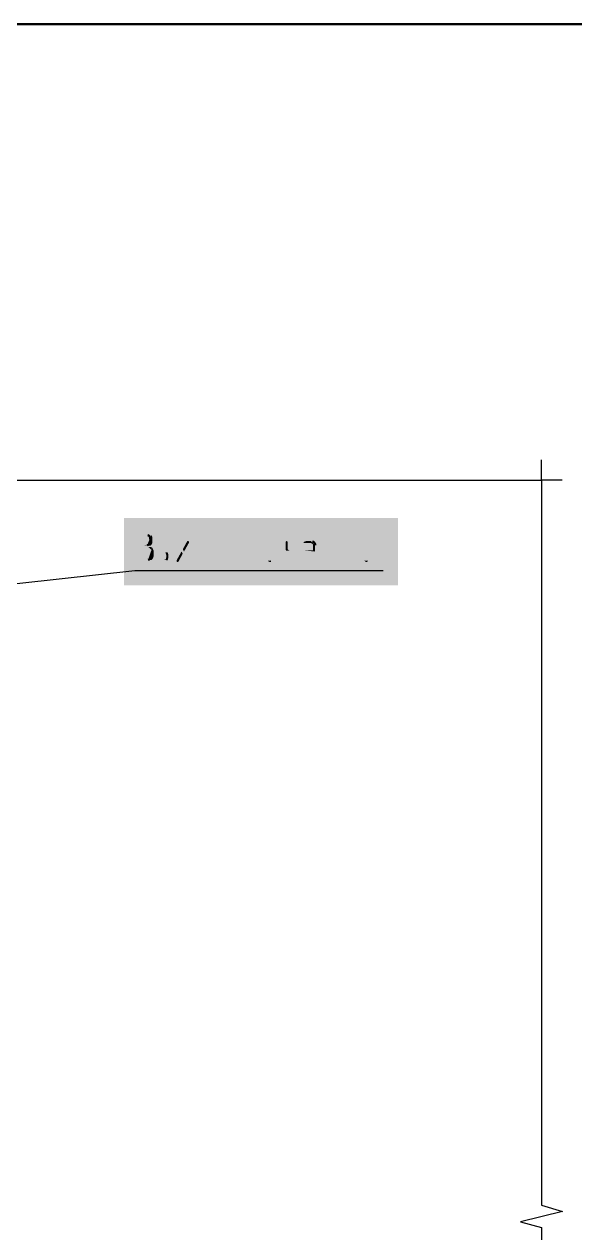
# Model space of a CAD drawing. Header units: millimetres. Extents: x -211 to 10565, y -2293 to 2244.
# Drawn here: x 4837.4 to 4902.7, y 117.7 to 261.1 of the extents above; entities that cross this region are included whole.
import ezdxf

# ---------------------------------------------------------------- set-up
doc = ezdxf.new("R2010")
doc.units = ezdxf.units.MM
doc.layers.add('PDF _Геометрия', color=7, linetype='Continuous')
doc.layers.add('PDF _Сплошная заливка', color=7, linetype='Continuous')

msp = doc.modelspace()

# ---------------------------------------------------------------- hatches: boundary and pattern name
at = {"layer": 'PDF _Сплошная заливка', "transparency": 33554559}
for points in [[(4851.87, 200.79), (4851.11, 200.79), (4851.02, 200.75), (4851, 200.67), (4851, 197.41), (4851.05, 197.32), (4851.13, 197.3), (4852.08, 197.3), (4852.17, 197.32), (4852.25, 197.35), (4852.34, 197.41), (4852.42, 197.45), (4852.51, 197.54), (4851.26, 197.56), (4851.26, 199.04), (4852, 199.04), (4852.51, 199.1), (4852.42, 199.17), (4852.34, 199.21), (4852.36, 199.23), (4851.26, 199.29), (4851.26, 200.54), (4851.87, 200.54), (4852.4, 200.56), (4852.34, 200.63), (4852.25, 200.69), (4852.17, 200.73), (4852.06, 200.77), (4851.98, 200.77)], [(4853.37, 199.8), (4853.29, 199.76), (4853.25, 199.67), (4853.25, 197.41), (4853.29, 197.32), (4853.37, 197.3), (4854.09, 197.3), (4854.26, 197.39), (4854.35, 197.45), (4854.41, 197.52), (4853.5, 197.56), (4853.5, 198.42), (4853.99, 198.42), (4854.41, 198.45), (4854.35, 198.53), (4854.26, 198.59), (4854.18, 198.64), (4854.09, 198.66), (4853.99, 198.68), (4853.5, 198.68), (4853.5, 199.67), (4853.46, 199.76)], [(4854.85, 199.8), (4854.77, 199.76), (4854.73, 199.67), (4854.73, 197.41), (4854.77, 197.32), (4854.85, 197.3), (4854.94, 197.32), (4854.96, 197.35), (4854.98, 197.43), (4854.98, 199.67), (4854.94, 199.76)], [(4855.59, 199.8), (4855.49, 199.76), (4855.47, 199.67), (4855.47, 199.61), (4856.06, 198.55), (4856.21, 198.3), (4856.72, 197.37), (4856.74, 197.35), (4856.82, 197.3), (4856.93, 197.35), (4856.95, 197.43), (4856.95, 197.49), (4856.36, 198.55), (4856.21, 198.81), (4855.7, 199.74), (4855.68, 199.76)], [(4856.82, 199.8), (4856.76, 199.78), (4856.72, 199.74), (4856.21, 198.81), (4856.36, 198.55), (4856.95, 199.61), (4856.95, 199.67), (4856.93, 199.76)], [(4857.54, 199.57), (4857.46, 199.4), (4857.46, 197.71), (4857.48, 197.62), (4857.54, 197.52), (4857.94, 197.56), (4857.86, 197.58), (4857.77, 197.62), (4857.71, 197.71), (4857.71, 199.4), (4857.77, 199.46), (4857.86, 199.53), (4857.94, 199.55), (4858.45, 199.55)], [(4858.45, 199.8), (4857.94, 199.8), (4857.84, 199.78), (4857.75, 199.76), (4857.67, 199.72), (4857.58, 199.63), (4857.54, 199.57), (4858.45, 199.55), (4858.54, 199.53), (4858.62, 199.46), (4858.68, 199.4), (4858.71, 199.29), (4858.71, 197.81), (4858.68, 197.71), (4858.62, 197.62), (4858.54, 197.58), (4858.45, 197.56), (4857.94, 197.56), (4857.54, 197.52), (4857.67, 197.39), (4857.84, 197.3), (4858.54, 197.3), (4858.64, 197.35), (4858.73, 197.39), (4858.81, 197.45), (4858.85, 197.52), (4858.92, 197.6), (4858.94, 197.71), (4858.94, 199.4), (4858.92, 199.48), (4858.87, 199.57), (4858.81, 199.65), (4858.73, 199.72), (4858.64, 199.76), (4858.56, 199.78)], [(4860.46, 200.79), (4859.57, 200.79), (4859.49, 200.75), (4859.47, 200.67), (4859.49, 200.58), (4859.59, 200.54), (4860.46, 200.54), (4860.55, 200.52), (4860.63, 200.48), (4860.69, 200.39), (4860.72, 200.29), (4860.72, 199.8), (4859.95, 199.8), (4859.87, 199.78), (4859.76, 199.76), (4859.68, 199.72), (4859.62, 199.65), (4859.55, 199.57), (4860.72, 199.55), (4860.72, 197.81), (4860.69, 197.71), (4860.63, 197.62), (4860.55, 197.58), (4860.46, 197.56), (4859.95, 197.56), (4859.55, 197.54), (4859.62, 197.45), (4859.68, 197.39), (4859.76, 197.35), (4859.87, 197.3), (4860.57, 197.3), (4860.74, 197.39), (4860.82, 197.45), (4860.86, 197.52), (4860.93, 197.6), (4860.95, 197.71), (4860.95, 200.39), (4860.93, 200.48), (4860.88, 200.56), (4860.74, 200.71), (4860.65, 200.75), (4860.55, 200.77)], [(4859.55, 199.57), (4859.47, 199.4), (4859.47, 197.71), (4859.49, 197.62), (4859.55, 197.54), (4859.95, 197.56), (4859.87, 197.58), (4859.78, 197.62), (4859.72, 197.71), (4859.72, 199.4), (4859.78, 199.46), (4859.87, 199.53), (4859.95, 199.55), (4860.72, 199.55)], [(4863.06, 199.8), (4862.98, 199.76), (4862.94, 199.67), (4862.94, 197.43), (4862.98, 197.32), (4863.06, 197.3), (4863.15, 197.32), (4863.15, 197.35), (4863.19, 197.43), (4863.19, 198.42), (4864.19, 198.42), (4863.19, 198.68), (4863.19, 199.67), (4863.15, 199.76)], [(4864.29, 199.8), (4864.21, 199.76), (4864.19, 199.67), (4864.19, 198.68), (4863.19, 198.68), (4864.19, 198.42), (4864.19, 197.43), (4864.21, 197.32), (4864.29, 197.3), (4864.4, 197.32), (4864.4, 197.35), (4864.42, 197.43), (4864.42, 199.67), (4864.38, 199.76)], [(4865.03, 199.57), (4864.95, 199.4), (4864.95, 197.71), (4864.97, 197.62), (4865.03, 197.52), (4865.16, 197.39), (4865.33, 197.3), (4865.96, 197.3), (4866.07, 197.32), (4866.15, 197.35), (4866.24, 197.41), (4866.3, 197.47), (4866.68, 197.49), (4866.6, 197.54), (4865.43, 197.56), (4865.35, 197.58), (4865.27, 197.62), (4865.2, 197.71), (4865.2, 199.4), (4865.27, 199.46), (4865.35, 199.53), (4865.43, 199.55), (4866.2, 199.55)], [(4866.3, 199.8), (4865.43, 199.8), (4865.33, 199.78), (4865.24, 199.76), (4865.16, 199.72), (4865.07, 199.63), (4865.03, 199.57), (4866.2, 199.55), (4866.2, 197.81), (4866.17, 197.71), (4866.11, 197.62), (4866.03, 197.58), (4865.94, 197.56), (4865.43, 197.56), (4866.6, 197.54), (4866.56, 197.58), (4866.47, 197.64), (4866.45, 197.71), (4866.43, 197.81), (4866.43, 199.69), (4866.41, 199.76)], [(4868.54, 199.8), (4868.46, 199.76), (4868.42, 199.67), (4868.42, 198.83), (4868.44, 198.72), (4868.5, 198.64), (4868.9, 198.68), (4868.82, 198.7), (4868.74, 198.74), (4868.67, 198.83), (4868.67, 199.67), (4868.63, 199.76)], [(4869.77, 199.8), (4869.69, 199.76), (4869.67, 199.67), (4869.67, 198.68), (4868.9, 198.68), (4868.5, 198.64), (4868.63, 198.51), (4868.71, 198.47), (4868.8, 198.42), (4869.67, 198.42), (4869.67, 197.41), (4869.69, 197.32), (4869.77, 197.3), (4869.88, 197.32), (4869.88, 197.35), (4869.9, 197.43), (4869.9, 199.67), (4869.86, 199.76)], [(4870.51, 199.57), (4870.43, 199.4), (4870.43, 197.71), (4870.45, 197.6), (4870.51, 197.52), (4870.64, 197.39), (4870.72, 197.35), (4870.83, 197.3), (4871.8, 197.3), (4871.89, 197.35), (4871.91, 197.43), (4871.87, 197.52), (4871.78, 197.56), (4870.91, 197.56), (4870.83, 197.58), (4870.75, 197.62), (4870.68, 197.71), (4870.68, 198.42), (4871.82, 198.42), (4871.89, 198.47), (4871.91, 198.55), (4870.68, 198.68), (4870.68, 199.4), (4870.75, 199.46), (4870.83, 199.53), (4870.91, 199.55), (4871.42, 199.55)], [(4873.41, 199.8), (4872.52, 199.8), (4872.44, 199.76), (4872.42, 199.67), (4872.42, 196.44), (4872.46, 196.35), (4872.54, 196.31), (4872.63, 196.35), (4872.67, 196.44), (4872.67, 197.3), (4873.52, 197.3), (4873.69, 197.39), (4873.77, 197.45), (4873.81, 197.52), (4872.67, 197.56), (4872.67, 199.55), (4873.41, 199.55), (4873.81, 199.57), (4873.75, 199.65), (4873.69, 199.72), (4873.6, 199.76), (4873.52, 199.78)], [(4873.81, 199.57), (4873.41, 199.55), (4873.5, 199.53), (4873.58, 199.46), (4873.64, 199.4), (4873.67, 199.29), (4873.67, 197.81), (4873.64, 197.71), (4873.58, 197.62), (4873.5, 197.58), (4873.41, 197.56), (4872.67, 197.56), (4873.81, 197.52), (4873.88, 197.6), (4873.9, 197.71), (4873.9, 199.4), (4873.88, 199.48)], [(4875.4, 200.79), (4874.51, 200.79), (4874.43, 200.75), (4874.41, 200.67), (4874.43, 200.58), (4874.53, 200.54), (4875.4, 200.54), (4875.49, 200.52), (4875.57, 200.48), (4875.63, 200.39), (4875.65, 200.29), (4875.65, 199.8), (4874.89, 199.8), (4874.81, 199.78), (4874.7, 199.76), (4874.62, 199.72), (4874.55, 199.65), (4874.49, 199.57), (4875.65, 199.55), (4875.65, 197.81), (4875.63, 197.71), (4875.57, 197.62), (4875.49, 197.58), (4875.4, 197.56), (4874.89, 197.56), (4874.49, 197.54), (4874.55, 197.45), (4874.62, 197.39), (4874.7, 197.35), (4874.81, 197.3), (4875.51, 197.3), (4875.68, 197.39), (4875.76, 197.45), (4875.8, 197.52), (4875.87, 197.6), (4875.89, 197.71), (4875.89, 200.39), (4875.87, 200.48), (4875.82, 200.56), (4875.68, 200.71), (4875.59, 200.75), (4875.49, 200.77)], [(4874.49, 199.57), (4874.41, 199.4), (4874.41, 197.71), (4874.43, 197.62), (4874.49, 197.54), (4874.89, 197.56), (4874.81, 197.58), (4874.72, 197.62), (4874.66, 197.71), (4874.66, 199.4), (4874.72, 199.46), (4874.81, 199.53), (4874.89, 199.55), (4875.65, 199.55)], [(4876.48, 199.57), (4876.4, 199.4), (4876.4, 197.71), (4876.42, 197.62), (4876.48, 197.52), (4876.61, 197.39), (4876.78, 197.3), (4877.41, 197.3), (4877.52, 197.32), (4877.6, 197.35), (4877.69, 197.41), (4877.75, 197.47), (4878.13, 197.49), (4878.05, 197.54), (4876.88, 197.56), (4876.8, 197.58), (4876.71, 197.62), (4876.65, 197.71), (4876.65, 199.4), (4876.71, 199.46), (4876.8, 199.53), (4876.88, 199.55), (4877.64, 199.55)], [(4877.75, 199.8), (4876.88, 199.8), (4876.78, 199.78), (4876.69, 199.76), (4876.61, 199.72), (4876.52, 199.63), (4876.48, 199.57), (4877.64, 199.55), (4877.64, 197.81), (4877.62, 197.71), (4877.56, 197.62), (4877.47, 197.58), (4877.39, 197.56), (4876.88, 197.56), (4878.05, 197.54), (4878, 197.58), (4877.92, 197.64), (4877.9, 197.71), (4877.88, 197.81), (4877.88, 199.69), (4877.86, 199.76)], [(4878.51, 199.8), (4878.43, 199.76), (4878.38, 199.67), (4878.38, 197.41), (4878.43, 197.32), (4878.51, 197.3), (4878.6, 197.32), (4878.6, 197.35), (4878.64, 197.43), (4878.64, 198.23), (4878.89, 198.53), (4878.64, 198.62), (4878.64, 199.67), (4878.6, 199.76)], [(4879.76, 199.8), (4879.74, 199.8), (4879.65, 199.76), (4878.64, 198.62), (4878.89, 198.53), (4879.65, 197.37), (4879.7, 197.32), (4879.74, 197.3), (4879.84, 197.35), (4879.87, 197.43), (4879.87, 197.49), (4879.08, 198.74), (4879.84, 199.59), (4879.89, 199.67), (4879.84, 199.76)], [(4854.41, 198.45), (4853.99, 198.42), (4854.09, 198.4), (4854.16, 198.36), (4854.22, 198.28), (4854.24, 198.17), (4854.24, 197.81), (4854.22, 197.71), (4854.16, 197.62), (4854.09, 197.58), (4853.99, 197.56), (4853.5, 197.56), (4854.41, 197.52), (4854.45, 197.6), (4854.49, 197.81), (4854.49, 198.17), (4854.47, 198.28), (4854.45, 198.36)], [(4856.06, 198.55), (4855.47, 197.49), (4855.47, 197.43), (4855.49, 197.35), (4855.59, 197.3), (4855.66, 197.32), (4855.7, 197.37), (4856.21, 198.3)], [(4866.68, 197.49), (4866.3, 197.47), (4866.41, 197.37), (4866.45, 197.35), (4866.53, 197.3), (4866.58, 197.3), (4866.66, 197.32), (4866.7, 197.43)], [(4878.13, 197.49), (4877.75, 197.47), (4877.86, 197.37), (4877.9, 197.35), (4877.98, 197.3), (4878.02, 197.3), (4878.11, 197.32), (4878.15, 197.43)]]:
    msp.add_hatch(color=256, dxfattribs=at).paths.add_polyline_path(points)
h = msp.add_hatch(color=256, dxfattribs=at)
h.paths.add_polyline_path([(4852.4, 200.56), (4851.87, 200.54), (4851.98, 200.54), (4852.06, 200.5)], flags=0)
h.paths.add_polyline_path([(4852.36, 200.03), (4852.36, 199.69)], flags=0)
h.paths.add_polyline_path([(4851.98, 199.29), (4851.26, 199.29), (4852.36, 199.23), (4852.44, 199.31), (4852.51, 199.4), (4852.55, 199.46), (4852.57, 199.5), (4852.59, 199.59), (4852.61, 199.69), (4852.61, 200.2), (4852.57, 200.33), (4852.53, 200.41), (4852.46, 200.5)], flags=0)
h = msp.add_hatch(color=256, dxfattribs=at)
h.paths.add_polyline_path([(4871.42, 199.8), (4870.91, 199.8), (4870.81, 199.78), (4870.72, 199.76), (4870.64, 199.72), (4870.56, 199.63), (4870.51, 199.57), (4871.42, 199.55), (4871.51, 199.53), (4871.59, 199.46), (4871.66, 199.4), (4871.68, 199.29), (4871.68, 198.68), (4870.68, 198.68), (4871.91, 198.55), (4871.91, 199.29)], flags=0)
h.paths.add_polyline_path([(4871.61, 199.76), (4871.53, 199.78)], flags=0)
h = msp.add_hatch(color=256, dxfattribs=at)
h.paths.add_polyline_path([(4852.51, 199.1), (4852, 199.04), (4852.08, 199.04), (4852.17, 199.02), (4852.27, 198.95), (4852.34, 198.89), (4852.4, 198.83), (4852.46, 198.74), (4852.48, 198.64), (4852.48, 197.94)], flags=0)
h.paths.add_polyline_path([(4852.1, 197.56), (4851.26, 197.56), (4852.51, 197.54), (4852.57, 197.6), (4852.63, 197.68), (4852.72, 197.85), (4852.74, 197.96), (4852.74, 198.66), (4852.72, 198.74), (4852.67, 198.85), (4852.63, 198.93), (4852.57, 199.02)], flags=0)

# ---------------------------------------------------------------- linework, layer by layer
at = {"layer": 'PDF _Геометрия', "lineweight": 50}
msp.add_lwpolyline([(4549.19, -25.77), (4549.19, 261.14), (4944.26, 261.14), (4944.26, -25.77)], close=True, dxfattribs=at)
at = {"layer": 'PDF _Геометрия', "lineweight": 25}
for points in [[(4901.22, 207.02), (4898.78, 207.02), (4898.78, 209.45)], [(4826.61, 207.02), (4898.78, 207.02), (4898.78, 120.96), (4901.28, 120.22), (4896.29, 118.99), (4898.78, 118.31), (4898.78, 32.19), (4826.61, 32.19), (4825.89, 29.69), (4824.66, 34.71), (4823.98, 32.19), (4751.76, 32.19), (4751.76, 118.31), (4749.24, 118.99), (4754.26, 120.22), (4751.76, 120.96), (4751.76, 207.02), (4823.98, 207.02)], [(4827.87, 193.79), (4850.54, 196.31), (4879.99, 196.31)]]:
    msp.add_lwpolyline(points, dxfattribs=at)
at = {"layer": 'PDF _Геометрия', "color": 1, "lineweight": 50}
for points in [[(4852.36, 199.69), (4852.3, 199.44), (4852.19, 199.39), (4851.98, 199.29)], [(4852.06, 200.5), (4852.28, 200.4), (4852.38, 200.28), (4852.36, 200.03)], [(4871.91, 199.29), (4871.94, 199.49), (4871.8, 199.69), (4871.61, 199.76)], [(4852.48, 197.94), (4852.45, 197.7), (4852.29, 197.65), (4852.1, 197.56)]]:
    msp.add_open_spline(points, degree=3, dxfattribs=at)
at = {"layer": 'PDF _Сплошная заливка', "color": 7, "lineweight": 50, "true_color": 0xffffff, "transparency": 33554559}
for points in [[(4849.25, 202.55), (4849.25, 194.55), (4881.75, 202.55)], [(4849.25, 194.55), (4881.75, 202.55), (4881.75, 194.55)]]:
    msp.add_solid(points, dxfattribs=at)

doc.saveas('drawing.dxf')
